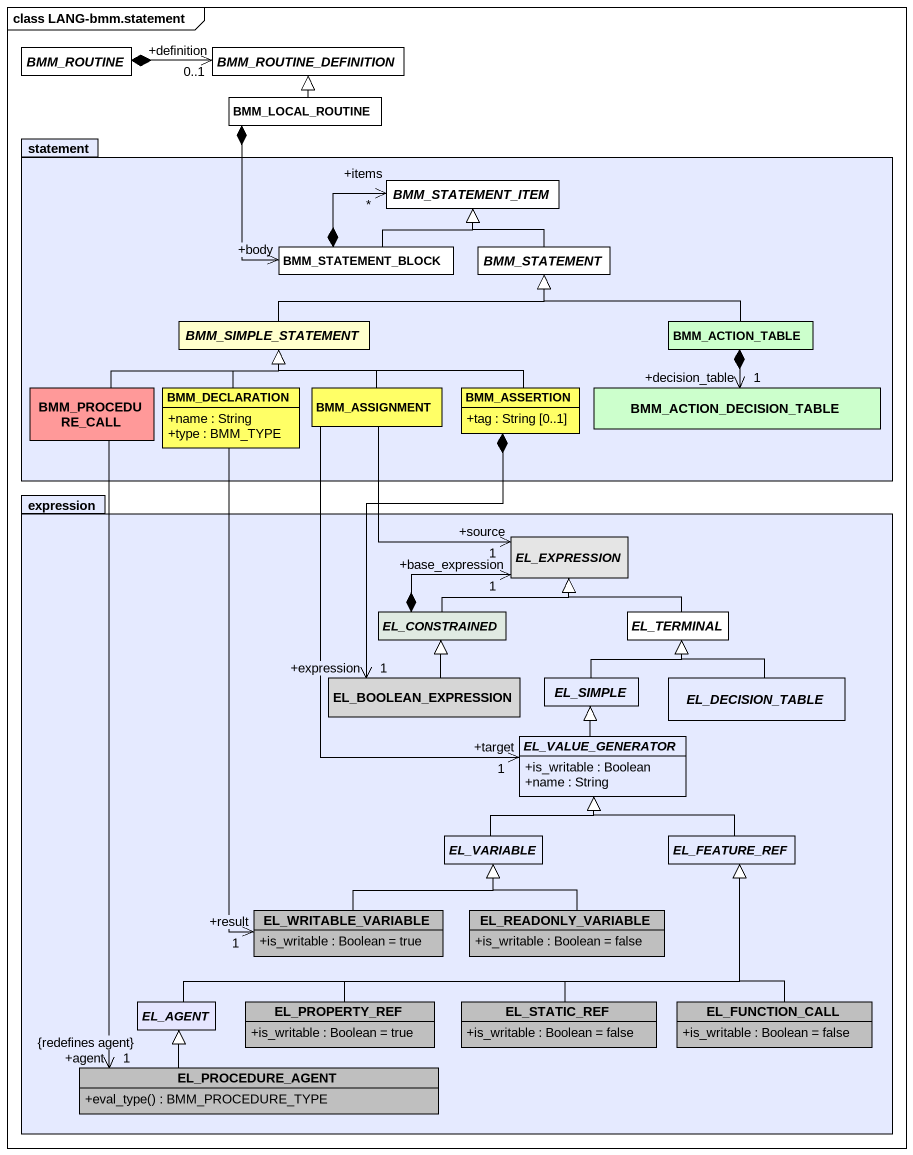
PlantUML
@startuml
mainframe class LANG-bmm.statement
hide circle
hide empty members
skinparam classAttributeIconSize 0
abstract class BMM_ROUTINE #FFFFFF
abstract class BMM_ROUTINE_DEFINITION #FFFFFF
package statement #E5EAFF {
  abstract class BMM_STATEMENT_ITEM #FFFFFF
  class BMM_STATEMENT_BLOCK #FFFFFF
  abstract class BMM_STATEMENT #FFFFFF
  abstract class BMM_SIMPLE_STATEMENT #FFFFCC
  class BMM_ACTION_TABLE #CCFFCC
  class BMM_PROCEDURE_CALL #FF9999
  class BMM_DECLARATION #FFFF66 {
    +name : String
    +type : BMM_TYPE
  }
  class BMM_ASSIGNMENT #FFFF66
  class BMM_ASSERTION #FFFF66 {
    +tag : String [0..1]
  }
  class BMM_ACTION_DECISION_TABLE #CCFFCC
}
class BMM_LOCAL_ROUTINE #FFFFFF
package expression #E5EAFF {
  abstract class EL_EXPRESSION #E5E5E5
  abstract class EL_CONSTRAINED #E0EAE2
  abstract class EL_TERMINAL #FFFFFF
  class EL_BOOLEAN_EXPRESSION #D6D6D6
  abstract class EL_SIMPLE #E5EAFF
  abstract class EL_DECISION_TABLE #E5EAFF
  abstract class EL_VALUE_GENERATOR #E5EAFF {
    +is_writable : Boolean
    +name : String
  }
  abstract class EL_VARIABLE #E5EAFF
  abstract class EL_FEATURE_REF #E5EAFF
  class EL_WRITABLE_VARIABLE #BFBFBF {
    +is_writable : Boolean = true
  }
  class EL_READONLY_VARIABLE #BFBFBF {
    +is_writable : Boolean = false
  }
  abstract class EL_AGENT #E5E5FF
  class EL_PROPERTY_REF #BFBFBF {
    +is_writable : Boolean = true
  }
  class EL_STATIC_REF #BFBFBF {
    +is_writable : Boolean = false
  }
  class EL_FUNCTION_CALL #BFBFBF {
    +is_writable : Boolean = false
  }
  class EL_PROCEDURE_AGENT #BFBFBF {
    +eval_type() : BMM_PROCEDURE_TYPE
  }
}
BMM_ROUTINE_DEFINITION "+definition\n0..1" <-left-* BMM_ROUTINE
BMM_LOCAL_ROUTINE -up-|> BMM_ROUTINE_DEFINITION
BMM_LOCAL_ROUTINE *--> "+body" BMM_STATEMENT_BLOCK
BMM_STATEMENT_BLOCK *-up-> "+items\n*" BMM_STATEMENT_ITEM
BMM_STATEMENT_BLOCK -up-|> BMM_STATEMENT_ITEM
BMM_STATEMENT -up-|> BMM_STATEMENT_ITEM
BMM_SIMPLE_STATEMENT -right-|> BMM_STATEMENT
BMM_ACTION_TABLE -left-|> BMM_STATEMENT
BMM_ACTION_TABLE *--> "+decision_table\n1" BMM_ACTION_DECISION_TABLE
BMM_PROCEDURE_CALL -right-|> BMM_SIMPLE_STATEMENT
BMM_DECLARATION -up-|> BMM_SIMPLE_STATEMENT
BMM_DECLARATION --> "+result\n1" EL_WRITABLE_VARIABLE
BMM_ASSIGNMENT -up-|> BMM_SIMPLE_STATEMENT
BMM_ASSIGNMENT --> "+source\n1" EL_EXPRESSION
BMM_ASSIGNMENT --> "+target\n1" EL_VALUE_GENERATOR
BMM_ASSERTION -left-|> BMM_SIMPLE_STATEMENT
BMM_ASSERTION *--> "+expression\n1" EL_BOOLEAN_EXPRESSION
EL_EXPRESSION "+base_expression\n1" <-left-* EL_CONSTRAINED
EL_CONSTRAINED -right-|> EL_EXPRESSION
EL_TERMINAL -up-|> EL_EXPRESSION
EL_BOOLEAN_EXPRESSION -up-|> EL_CONSTRAINED
EL_SIMPLE -up-|> EL_TERMINAL
EL_DECISION_TABLE -up-|> EL_TERMINAL
EL_VALUE_GENERATOR -up-|> EL_SIMPLE
EL_VARIABLE -up-|> EL_VALUE_GENERATOR
EL_FEATURE_REF -up-|> EL_VALUE_GENERATOR
EL_WRITABLE_VARIABLE -right-|> EL_VARIABLE
EL_READONLY_VARIABLE -up-|> EL_VARIABLE
EL_AGENT -right-|> EL_FEATURE_REF
EL_PROPERTY_REF -right-|> EL_FEATURE_REF
EL_STATIC_REF -up-|> EL_FEATURE_REF
EL_FUNCTION_CALL -up-|> EL_FEATURE_REF
EL_PROCEDURE_AGENT "+agent\n1\n{redefines agent}" <-up- BMM_PROCEDURE_CALL
EL_PROCEDURE_AGENT -up-|> EL_AGENT
@enduml
